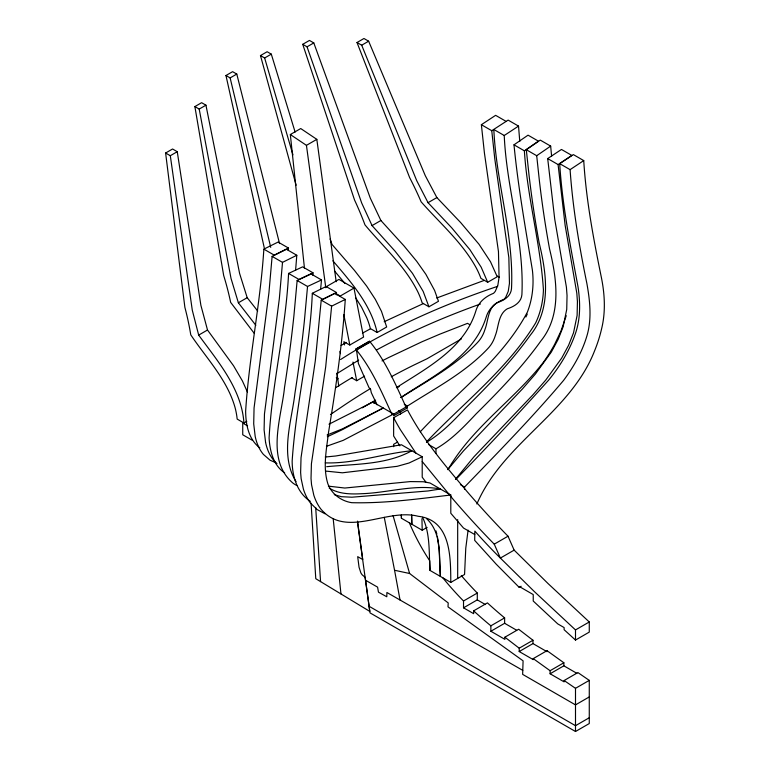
<?xml version="1.0" encoding="UTF-8"?>
<svg xmlns="http://www.w3.org/2000/svg" width="770" height="770" viewBox="0 0 770 770"><rect width="100%" height="100%" fill="white"/><g stroke="black" fill="none" stroke-linecap="round" stroke-linejoin="round"><path stroke-width="1.16" d="M411.681 516.169L411.825 524.245L411.613 514.812M295.603 270.222L296.806 255.265L286.411 249.259L272.118 256.372L268.932 292.764L254.061 407.985L253.705 423.837L255.197 436.455A82.708 47.75 -60 0 0 263.398 454.396L270.039 460.191L275.544 462.635M296.806 255.265L282.513 262.368L279.327 298.76L264.457 413.99L264.1 429.833L265.592 442.452M474.772 534.544L463.521 528.047L450.797 513.272L450.797 495.004C418.023 498.902 384.74 503.551 351.707 502.685C341.216 501.068 331.581 493.984 327.895 483.878C322.649 467.217 326.567 449.43 328.492 432.538C335.768 388.407 342.323 344.103 345.268 299.434L334.873 293.437L321.225 300.146L315.305 360.784L301.031 457.755L300.627 472.491L301.147 478.719L303.428 489.2A95.297 55.017 -60 0 0 310.493 503.07L317.115 509.548L325.065 513.821M345.268 299.434L331.62 306.152L325.7 366.789L311.417 463.752L311.022 478.488L311.542 484.715L313.814 495.206A95.297 55.017 -60 0 0 320.878 509.076C346.336 538.923 386.328 507.921 418.168 516.275C451.153 520.116 450.604 557.307 450.797 582.428L464.56 574.478L465.773 548.192L468.093 530.106M336.288 294.814L336.49 292.504L326.095 286.507L312.312 293.293C310.05 349.724 295.844 404.885 292.157 461.086C292.196 476.13 297.076 492.8 310.358 501.357M288.298 250.317L288.49 248.065L278.095 242.059L263.85 249.143C260.443 303.438 249.047 356.982 245.64 411.199C245.745 424.453 248.546 439.41 259.817 447.842M320.599 289.395L321.504 279.953L311.109 273.947L297.143 280.482L293.957 315.286A1253.781 723.877 -60 0 1 284.534 387.329C281.55 417.302 265.246 459.777 293.149 483.281A92.13 53.188 -60 0 0 296.806 485.495M321.504 279.953L307.538 286.478L304.342 321.292A1253.781 723.877 -60 0 1 294.929 393.326C291.609 421.844 279.52 454.954 296.046 481.664M312.784 275.188L313.034 272.84L302.639 266.844L288.577 273.427C285.92 328.694 272.079 382.863 269.096 437.957C269.808 450.787 273.273 465.33 284.659 472.867M566.248 315.7L560.887 331.264L554.66 344.306A92.13 53.188 -60 0 1 542.802 363.055C513.321 400.467 471.981 427.668 447.957 469.642M525.9 317.019L527.248 314.064M476.871 503.994C502.974 443.154 570.243 412.893 594.469 351.12A95.297 55.017 -60 0 0 601.534 329.088C605.798 311.966 604.787 294.063 601.264 276.911C593.41 238.488 586.134 199.805 583.737 160.593L573.342 154.587L559.694 163.644C562.264 205.253 570.483 246.14 578.049 287.037C580.359 302.629 580.609 318.934 575.277 333.978C569.386 350.851 559.954 366.328 548.663 380.111C518.422 413.817 487.468 446.966 455.869 479.402M455.503 479.209L473.887 456.87L532.821 394.933L545.795 380.014L561.705 358.069L568.597 345.287L573.525 332.794L577.115 315.44L577.433 301.619L576.817 293.206L565.141 225.369L558.086 164.568L547.691 158.572L561.465 149.447L571.86 155.444L558.086 164.568M447.793 469.556L463.502 450.864L522.435 388.937L535.4 374.018L551.31 352.073L558.202 339.281L563.13 326.798L566.73 309.444L567.047 295.613L566.422 287.21L554.756 219.363L547.691 158.572M420.276 431.778C456.456 392.758 501.963 359.936 527.344 312.187C532.58 298.856 534.072 284.236 532.378 270.049C525.525 228.421 518.075 186.85 513.994 144.818L528.047 135.164L538.442 141.17L524.38 150.824C527.296 197.649 540.482 243.291 543.428 289.982C543.062 301.311 540.53 312.601 535.689 322.871C507.343 369.225 463.405 402.922 426.436 441.961M464.56 489.383L464.56 487.054C498.267 452.173 532.34 417.398 563.64 380.322C574.025 366.356 582.794 350.889 587.452 334.026C591.861 317.433 589.82 300.021 586.856 283.37C579.146 245.813 572.755 207.929 570.089 169.641L559.694 163.644M426.513 442.24C441.643 433.423 453.761 420.555 465.667 407.946C488.786 384.981 511.482 361.534 530.472 334.969C551.561 308.934 546.507 273.052 539.164 242.935A1429.101 825.094 -60 0 1 529.009 174.915L526.305 149.707L540.271 140.111L550.666 146.108L551.609 156.175M435.984 453.405L435.984 448.794C451.499 439.93 463.925 426.84 476.062 413.942C499.181 390.977 521.877 367.54 540.867 340.975C561.956 314.93 556.903 279.048 549.559 248.941A1429.101 825.094 -60 0 1 539.404 180.912L536.7 155.713L550.666 146.108M570.089 169.641L583.737 160.593M400.939 397.455C432.961 376.087 473.646 357.03 486.111 317.394C488.575 308.462 495.572 302.591 503.85 299.357A7.084 4.091 -60 0 0 505.726 297.23L508.229 291.416L509.451 283.341L508.845 257.584L494.792 158.899L491.761 130.708L481.375 124.702L495.62 115.336L506.015 121.333M491.761 130.708L508.133 120.101L518.528 126.107L519.779 141.459M328.983 424.212L372.853 402.007L393.634 414.01L393.634 415.81L407.407 407.859L407.407 406.06C435.002 388.35 464.695 373.007 487.525 348.925C491.202 345.201 493.811 340.561 495.312 335.576C498.758 326.778 498.142 314.179 507.334 308.77C514.052 306.614 521.194 302.523 521.896 294.698C524.495 241.193 506.554 188.891 504.235 135.501L518.528 126.107M336.644 373.787L358.685 360.119M396.415 387.647C426.936 367.935 464.127 348.637 475.716 311.388C478.18 302.466 485.177 296.594 493.454 293.351A7.084 4.091 -60 0 0 495.331 291.233L497.834 285.41L499.056 277.344L498.459 251.588L484.407 152.893L481.375 124.702M340.561 359.552C389.379 328.299 442.769 304.737 497.632 286.334M400.978 397.58C427.369 380.842 455.407 365.875 477.14 342.919C480.807 339.204 483.416 334.565 484.927 329.57C488.363 320.782 487.747 308.183 496.939 302.774C503.657 300.618 510.799 296.527 511.501 288.692C514.1 235.197 496.169 182.894 493.84 129.504L504.235 135.501M341.129 345.48L346.231 342.419M264.274 247.892L225.966 75.508L232.617 71.668L236.785 74.064L279.548 243.57M296.152 185.224L260.472 55.575L267.132 51.734L271.3 54.141L295.122 132.074M225.966 75.508L230.134 77.914L236.785 74.064M260.472 55.575L264.639 57.981L271.3 54.141M254.312 333.429L230.653 302.398A204.483 129.639 65.4 0 0 223.685 275.535L194.877 106.578L201.615 102.689L205.946 105.182L239.614 273.494L247.199 297.692L257.7 311.003M302.726 44.313L309.463 40.425L313.794 42.918L370.264 198.063L380.89 220.499L404.038 245.948L416.695 261.29L425.877 274.312L434.607 290.463L438.476 301.282L428.938 306.787L422.172 302.88A50.955 26.709 55.8 0 0 418.1 292.408C405.395 266.362 383.287 246.795 364.961 224.859A204.06 106.963 55.8 0 0 354.537 199.988L302.726 44.313L307.047 46.816L361.688 203.02L372.064 225.6L395.068 251.184L412.489 273.35L423.182 291.426L428.938 306.787M194.877 106.578L199.199 109.08L205.946 105.182M307.047 46.816L313.794 42.918M246.804 421.344L243.936 423L237.17 419.092A51.706 34.294 68.8 0 0 235.023 407.426C227.189 379.62 206.466 358.3 190.767 334.834A206.803 137.175 68.8 0 0 184.877 307.336L165.617 153.009L172.567 148.995L177.254 151.7L200.874 305.267L207.505 330.012L233.541 365.76L242.386 380.881L247.439 392.046M357.011 42.514L363.96 38.5L368.637 41.205L425.3 175.695L436.869 197.582L460.701 222.607L478.978 244.234L490.538 261.81L497.228 276.767L487.689 282.272L480.923 278.365A51.513 25.044 53.2 0 0 476.361 268.114C462.5 242.598 440.084 223.377 421.132 201.836A206.1 100.187 53.2 0 0 409.63 177.581L357.011 42.514L361.698 45.209L416.714 180.652L428.043 202.683L451.721 227.824L469.825 249.567L481.202 267.248L487.689 282.272M165.617 153.009L170.305 155.713L177.254 151.7M361.698 45.209L368.637 41.205M304.468 268.278L290.329 134.538L300.724 128.542L316.826 139.351L336.182 281.724M290.329 134.538L306.441 145.347L316.826 139.351M255.842 325.306L238.373 302.783L247.199 297.692M372.064 225.6L380.89 220.499M243.936 423C241.626 388.811 217.948 361.582 198.679 335.104L207.505 330.012M428.043 202.683L436.869 197.582M325.142 287.345L338.916 279.394L353.979 288.096L363.584 337.067L349.811 345.018L343.834 341.716L344.575 344.941M353.979 288.096L340.205 296.046L336.192 293.726M355.596 297.701L361.592 307.23L366.789 317.856A50.666 28.557 58.8 0 1 370.36 328.588L377.127 332.496L386.665 326.99L381.477 311.34L375.337 299.376L366.645 286.065L354.489 270.434L332.053 244.494L330.08 238.989M355.692 349.147L369.465 341.197M355.711 349.243L369.485 341.293M351.697 377.829L356.693 380.717L364.566 376.174M330.484 414.501L344.97 404.702A632.979 365.452 0 0 1 370.235 388.725M461.297 338.973L427.023 358.762L413.74 365.134A632.979 365.452 0 0 0 391.256 376.771M362.343 407.811L375.644 400.131M397.128 387.724L399.178 386.54M373.113 401.998L375.077 400.862M373.835 403.239L375.798 402.104M393.22 414.433L406.002 407.051C395.742 384.654 385.876 361.457 370.274 342.13A511.049 398.08 31.4 0 0 356.5 350.081L358.406 363.527L369.109 387.878L370.399 388.629L371.333 392.739L377.04 404.779M399.861 445.859L393.634 436.012L393.634 417.696L407.494 409.929A150.487 86.885 60 0 0 414.173 421.787C429.179 447.014 448.39 469.363 467.236 491.741A607.078 350.494 60 0 0 508.017 536.209L514.139 550.126L548.163 583.67L589.271 621.977L589.271 632.112L575.498 640.062L564.121 629.706L564.121 627.579L557.75 623.893L533.235 601.033L533.235 594.575L519.211 586.48L519.211 587.385L521.175 586.249M397.57 442.047L393.634 444.319L393.634 446.716M401.286 515.207L401.43 518.239L422.21 530.241L427.129 527.402M422.21 461.538L453.472 499.691A607.078 350.494 60 0 0 494.253 544.159L508.017 536.209M514.139 550.126L500.375 558.077A383.008 221.125 60 0 1 474.83 531.088L474.695 540.376L496.198 564.169L519.211 587.385M473.656 610.841A326.557 188.535 60 0 0 490.865 625.827L490.865 631.246L504.629 623.296L504.629 617.877A326.557 188.535 60 0 1 487.429 602.891L473.656 610.841L473.656 613.68L463.521 607.828L463.521 600.995L477.294 593.044A218.083 125.905 60 0 1 461.278 575.527M463.521 607.828L477.294 599.878L485.398 604.566M490.865 625.827L504.629 617.877M504.889 637.194L518.662 629.244L532.975 640.255L532.975 643.595L547.008 651.69L547.008 650.669L533.235 658.62L533.235 659.64L519.211 651.545L519.211 648.205L504.889 637.194L504.889 639.35L490.865 631.246M519.211 648.205L532.975 640.255M519.211 651.545L532.975 643.595M575.498 640.062L575.498 629.927L589.271 621.977M357.463 521.887L370.004 612.862L575.498 731.5L589.271 723.55L589.271 680.372L577.895 672.566L564.121 680.516L564.121 681.874L550.098 673.769L550.098 670.718L563.861 662.768L547.008 650.669M550.098 673.769L563.861 665.819L576.894 673.346M575.498 731.5L575.498 688.322L589.271 680.372M589.271 696.937L575.498 704.887L522.647 674.376L523.09 660.833L448.005 606.866L448.207 602.92L409.601 573.496L394.558 570.252L384.259 517.325M589.271 717.746L575.498 725.696L369.1 606.279M362.42 333.169L370.457 328.809M426.214 482.511L422.21 477.198L422.21 456.745L409.014 463.011L397.185 466.322L342.361 472.799L325.777 471.086M376.511 350.003C409.823 331.88 444.723 316.768 480.422 303.996M393.634 414.01L343.218 440.353L326.422 446.321M384.172 321.725L423.567 303.476M288.49 248.065L274.245 255.139L263.85 249.143M336.49 292.504L322.707 299.289L312.312 293.293M313.034 272.84L298.972 279.423L288.577 273.427M327.356 436.715L341.63 430.026L383.239 408.004L342.621 428.794L327.135 434.973M436.648 298.029L484.118 280.434M325.238 457.014L335.653 456.004L401.43 444.742L422.21 456.745M326.682 466.697C355.143 463.887 386.088 464.993 411.825 450.748C382.834 453.588 354.575 463.819 325.306 462.876M328.415 486.149L344.825 488.036L410.285 481.587L423.25 481.741L430.007 483.002L450.797 495.004M334.267 494.658L341.322 496.688L351.9 497.208L428.033 490.962L440.401 489.008C414.356 484.012 387.782 492.887 361.746 493.705C350.783 494.301 338.771 494.138 329.204 488.055M336.269 377.8L338.174 378.782M365.509 580.224L377.589 587.144L378.465 592.168L386.8 596.779L386.906 592.486L522.772 670.372M526.305 149.707L536.7 155.713M513.994 144.818L524.38 150.824M497.343 276.074L499.287 277.19M469.613 324.555L467.525 323.352L439.516 334.286L421.96 341.774L388.465 357.627A633.325 365.644 0 0 0 382.016 360.928M272.118 256.372L282.513 262.368M297.143 280.482L307.538 286.478M321.225 300.146L331.62 306.152M404.289 404.26L407.407 406.06M405.328 406.656L407.407 407.859M398.436 410.631L400.516 411.834L400.516 414.202M428.707 444.598L435.984 448.794M460.402 484.657L464.56 487.054M247.584 425.868L242.733 423.067L242.733 434.771L252.425 440.363M422.557 517.315C430.449 533.783 428.823 552.668 430.007 570.426L450.797 582.428M504.629 623.296L516.66 630.235M564.121 680.516L575.498 688.322M550.098 670.718L533.235 658.62M575.498 629.927L534.39 591.62L500.375 558.077L494.253 544.159M426.734 518.788C442.327 533.446 438.765 557.057 440.401 576.422L439.083 548.933L437.341 536.228M276.95 463.627L273.793 460.402A82.708 47.75 -60 0 1 265.592 442.452M332.9 260.809C351.072 282.118 370.842 304.41 377.127 332.496M334.469 270.934L345.008 283.553M356.5 350.081C371.929 369.177 381.718 392.074 391.882 414.193M442.808 577.808L446.1 581.812A218.083 125.905 60 0 0 463.521 600.995M415.906 453.106L400.4 429.737A150.487 86.885 60 0 1 393.73 417.879L393.634 417.696M409.37 522.83L410.882 526.334A134.298 77.539 60 0 0 429.785 560.849L430.007 570.426M264.639 57.981L292.966 154.885M393.085 515.679L409.601 573.496M435.984 530.896L436.86 534.13M238.373 302.783L231.029 278.451L199.199 109.08M230.134 77.914L270.722 247.343M339.994 351.38L340.465 353.661M352.968 362.054L356.693 380.717M343.863 314.699L349.811 345.018M198.679 335.104L192.288 310.223L170.305 155.713M394.558 570.252L400.034 600.013M336.952 373.065L338.762 386.165M306.441 145.347L325.797 287.72M357.521 521.117L362.747 559.549L357.684 556.652L359.051 567.249L360.822 572.745A6.545 3.783 60 0 0 361.602 574.035A5.871 3.388 60 0 0 362.285 574.911L365.163 577.346L369.793 611.409L315.777 578.703L311.09 503.137M333.179 518.624L340.966 593.959M315.681 507.459L320.57 581.61M422.21 530.241L421.941 518.691M563.861 662.768L563.861 665.819M477.294 593.044L477.294 599.878M457.678 519.596L457.678 578.453M401.43 514.726L401.43 518.239M335.508 387.83A633.325 365.644 0 0 1 352.208 377.521"/></g></svg>
